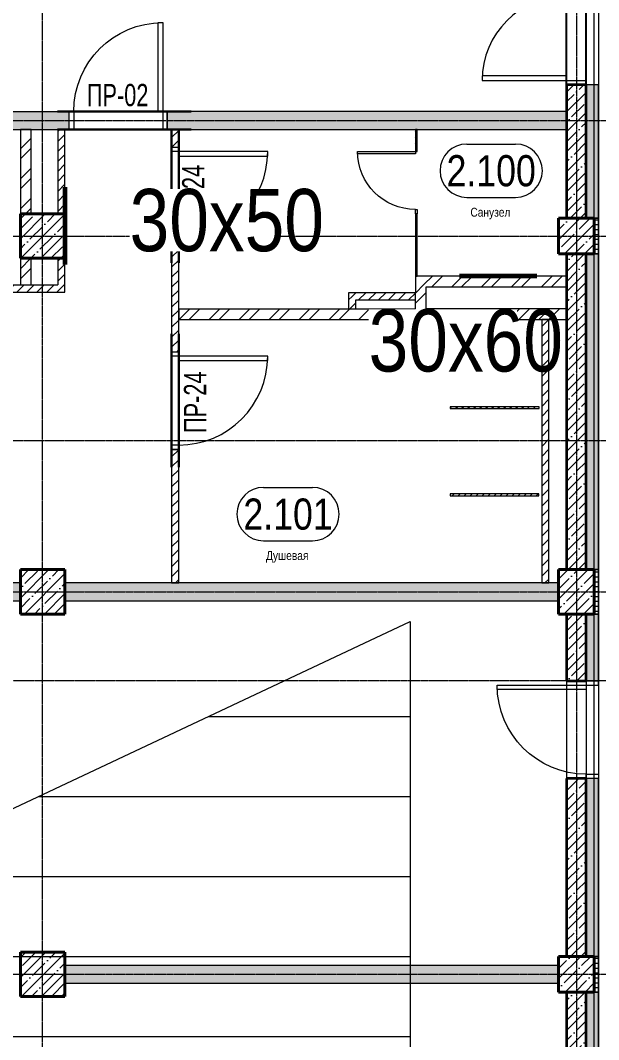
# Model space of a CAD drawing. Header units: millimetres. Extents: x -231292 to 573618, y -153144 to 564035.
# Drawn here: x 48233 to 54733, y 91395 to 102855 of the extents above; entities that cross this region are included whole.
import ezdxf
from ezdxf.enums import TextEntityAlignment as Align

# ---------------------------------------------------------------- set-up
doc = ezdxf.new("R2010")
doc.units = ezdxf.units.MM
doc.linetypes.add('CENTER2', pattern=[28.575, 19.05, -3.175, 3.175, -3.175])
doc.linetypes.add('HIDDEN2', pattern=[4.7625, 3.175, -1.5875])
doc.layers.get('0').update_dxf_attribs({"color": 250})
doc.layers.get('Defpoints').update_dxf_attribs({"color": 250})
for name, color, linetype, lineweight in [('11.10.2) люки', 30, 'Continuous', 60), ('A-Wall-Open', 250, 'Continuous', 5), ('АР_Area', 250, 'Continuous', 5), ('АР_Двери', 250, 'Continuous', 9), ('АР_Двери_витраж', 250, 'Continuous', 9), ('АР_Колонны', 250, 'Continuous', 35), ('АР_Стены ГКЛ', 250, 'Continuous', 15), ('АР_Стены ЖБ', 250, 'Continuous', 35), ('АР_Стены кирпич', 250, 'Continuous', 20), ('АР_Стены ПЕНОблок', 250, 'Continuous', 20), ('АР_Стены_дефшов', 250, 'Continuous', 0), ('АР_Штриховка', 250, 'Continuous', 0), ('Двери кабины', 250, 'Continuous', 0), ('ЛК_Открытая', 250, 'Continuous', 5), ('РД_Оси_100', 250, 'Continuous', 0)]:
    doc.layers.add(name, color=color, linetype=linetype, lineweight=lineweight)
for name, color, linetype, lineweight, plot in [('АР_Делит', 250, 'Continuous', 0, False), ('РД_Проем', 250, 'Continuous', 0, False), ('РД_проем_инж перемыч_подсчет', 250, 'Continuous', 30, False)]:
    doc.layers.add(name, color=color, linetype=linetype, lineweight=lineweight, plot=plot)
doc.layers.add('РД_Витраж_вн', color=250, linetype='Continuous')
doc.layers.add('РД_Перемычка инж проемов', color=250, linetype='Continuous')
doc.styles.add('Arial0', font='arial.ttf')
doc.styles.add('style1', font='ARIALN.TTF')
doc.styles.add('ккк', font='isocpeur.ttf', dxfattribs={"width": 0.85, "oblique": 15})
pattern_1 = [(45, (8883.4, 13229.69), (-112.2532, 112.2532), []), (45, (8995.66, 13229.69), (-112.2532, 112.2532), [198.4375, -39.6875, 0, -39.6875])]
pattern_2 = [(45, (8883.4, 13229.69), (-112.2532, 112.2532), []), (45, (8995.66, 13229.69), (-112.2532, 112.2532), [198.4375, -39.6875, 0, -39.6875])]
pattern_3 = [(45, (8883.4, 13229.69), (-168.3798, 168.3798), []), (45, (8995.66, 13229.69), (-168.3798, 168.3798), [])]
pattern_4 = [(360, (8883.403, 13229.686), (47.625, 27.4963065), [31.75, -63.5]), (120, (8883.403, 13229.686), (-47.625, 27.496307), [31.75, -63.5]), (60, (8883.403, 13229.686), (1e-07, 54.992613), [-63.5, 31.75])]

# ---------------------------------------------------------------- blocks, each defined once
blk = doc.blocks.new('СОШ_2200_АР_ОСИ_М100_28.05.24')
at = {"layer": 'АР_Делит', "linetype": 'CENTER2'}
for p, q in [((-5954.958, 87200), (47367.08, 87200)), ((-5954.958, 83200), (47367.08, 83200))]:
    blk.add_line(p, q, dxfattribs=at)
at = {"layer": 'РД_Оси_100', "linetype": 'CENTER2'}
for p, q in [((39600, -6155), (39600, 139938.679)), ((-5954.958, 88500), (119910, 88500)), ((-5954.958, 84900), (119910, 84900)), ((119910, 82200), (-5954.958, 82200)), ((-5954.958, 78900), (119910, 78900))]:
    blk.add_line(p, q, dxfattribs=at)
blk.add_lwpolyline([(45530, 139938.679), (45600, 139538.679), (45600, -6163.457)], dxfattribs=at)
blk = doc.blocks.new('MOK-МаркаПом_овал_ареал')
for p, q in [((-2.75, 3), (2.75, 3)), ((-2.75, -3), (2.75, -3))]:
    blk.add_line(p, q)
for centre, radius, start, end in [((-2.75, 0), 3, 90, 270), ((2.75, 0), 3, 270, 90), ((-3.75, 0), 3.5, 0, 0.001)]:
    blk.add_arc(centre, radius, start, end)
at = {"color": 0, "style": 'style1'}
blk.add_attdef('АР-ПОМЕЩЕНИЕ:НОМЕР', text='', height=3.5, dxfattribs=at).set_placement((0, 0), align=Align.MIDDLE)
at = {"layer": 'Defpoints', "color": 2, "style": 'style1'}
blk.add_attdef('АР-ПОМЕЩЕНИЕ:НАИМЕНОВАНИЕ', text='', height=1, dxfattribs=at).set_placement((-0.09, -4.81), align=Align.MIDDLE)
blk = doc.blocks.new('MOK-МаркаПеремычки')
at = {"color": 0, "style": 'ккк', "oblique": 15, "width": 0.85}
blk.add_attdef('АР-ПРОЕМ:ПЕРЕМЫЧКА', text='', height=2.5, dxfattribs=at).set_placement((0, 0), align=Align.MIDDLE)

msp = doc.modelspace()

# ---------------------------------------------------------------- hatches: boundary and pattern name
at = {"layer": 'АР_Штриховка', "linetype": 'Continuous', "lineweight": 5}
h = msp.add_hatch(dxfattribs=at)
h.set_pattern_fill('ANSI35', color=256, scale=25, angle=-360, style=0)
h.set_pattern_definition(pattern_1)
h.paths.add_polyline_path([(54593.403, 103829.686), (54373.403, 103829.686), (54373.403, 103529.686), (54593.403, 103529.686)], flags=0)
h.paths.add_polyline_path([(54593.403, 102129.686), (54373.403, 102129.686), (54373.403, 100629.686), (54593.403, 100629.686)], flags=0)
at = {"layer": 'АР_Штриховка', "linetype": 'Continuous', "lineweight": 0}
h = msp.add_hatch(dxfattribs=at)
h.set_pattern_fill('HONEY', color=256, scale=10, angle=-360, style=0)
h.set_pattern_definition(pattern_4)
h.paths.add_polyline_path([(54733.403, 103829.686), (54593.403, 103829.686), (54593.403, 103529.682), (54733.403, 103529.682)], flags=0)
h.paths.add_polyline_path([(54733.403, 102129.682), (54593.403, 102129.682), (54593.403, 100629.686), (54733.403, 100629.686)], flags=0)
h = msp.add_hatch(dxfattribs=at)
h.set_pattern_fill('AR-CONC', color=256, angle=45, style=0)
h.set_pattern_definition([(95, (8883.4, 13229.69), (140.09465, 117.55338), [19.05, -209.55]), (40, (8883.4, 13229.69), (-160.01845, 110.17673), [15.24, -167.6406]), (145.45144, (8895.08, 13239.48), (-19.9238, 227.7301), [16.19, -178.09024]), (91.1842, (8847.48, 13265.6), (221.41024, 161.9534), [28.575, -314.325]), (141.63556, (8865.93, 13279.1), (-7.0866, 342.82676), [24.285, -267.1356]), (36.18415, (8847.48, 13265.6), (-7.0866, 342.8268), [22.86, -251.4597]), (66, (8874.42, 13274.59), (179.51998, 34.89515), [19.05, -209.55]), (11, (8874.42, 13274.59), (-86.53993, 173.9412), [15.24, -167.64]), (116.45144, (8889.38, 13277.5), (92.98005, 208.83634), [16.19, -178.08994]), (82.5, (8883.4, 13229.686), (-57.60547, 61.973414), [0, -165.608, 0, -170.18, 0, -168.275]), (52.5, (8883.4, 13229.69), (-23.58973, 118.087), [0, -97.028, 0, -161.798, 0, -64.135]), (12.5, (8843.35, 13189.634), (99.927863, 91.826196), [0, -63.5, 0, -198.12, 0, -262.89]), (2.5, (8825.39, 13171.67), (86.7639, 122.72239), [0, -82.55, 0, -131.572, 0, -186.69])])
h.paths.add_polyline_path([(33083.403, 101829.686), (33283.403, 101629.686), (36683.403, 101629.686), (36683.403, 101829.686)], flags=0)
h.paths.add_polyline_path([(36683.403, 101829.686), (36683.403, 101629.686), (38723.403, 101629.686), (38723.403, 101829.686)], flags=0)
h.paths.add_polyline_path([(39823.403, 101829.686), (39823.403, 101629.686), (42233.403, 101629.686), (42233.403, 101829.686)], flags=0)
h.paths.add_polyline_path([(49933.403, 101829.686), (49933.403, 101629.686), (54383.403, 101629.686), (54383.403, 101829.686)], flags=0)
h.paths.add_polyline_path([(45433.403, 101829.686), (45433.403, 101629.686), (45693.403, 101629.686), (45693.403, 101829.686)], flags=0)
h.paths.add_polyline_path([(46793.403, 101829.686), (46793.403, 101629.686), (48233.403, 101629.686), (48233.403, 101829.686)], flags=0)
h.paths.add_polyline_path([(48233.403, 101829.686), (48233.403, 101629.686), (48783.403, 101629.686), (48783.403, 101829.686)], flags=0)
h.paths.add_polyline_path([(49883.403, 101829.686), (49883.403, 101629.686), (49933.403, 101629.686), (49933.403, 101829.686)], flags=0)
h.paths.add_polyline_path([(42233.403, 101829.686), (42233.403, 101629.686), (42733.406, 101629.686), (42733.406, 101829.686)], flags=0)
h.paths.add_polyline_path([(42733.406, 101829.686), (42733.406, 101629.686), (44133.403, 101629.686), (44133.403, 101829.686)], flags=0)
h.paths.add_polyline_path([(45233.403, 101829.686), (45233.403, 101629.686), (45433.403, 101629.686), (45433.403, 101829.686)], flags=0)
h = msp.add_hatch(dxfattribs=at)
h.set_pattern_fill('ANSI32', color=256, scale=25, angle=-360, style=0)
h.set_pattern_definition(pattern_3)
h.paths.add_polyline_path([(48233.403, 100679.686), (48353.403, 100679.686), (48353.403, 101629.686), (48233.403, 101629.686)], flags=0)
at = {"layer": 'АР_Штриховка', "linetype": 'Continuous', "lineweight": 0, "ltscale": 0.5}
h = msp.add_hatch(dxfattribs=at)
h.set_pattern_fill('ANSI31', color=256, scale=25, angle=-360, style=0)
h.set_pattern_definition([(45, (8883.4, 13229.69), (-56.1266, 56.1266), [])])
h.paths.add_polyline_path([(48733.403, 101629.686), (48653.403, 101629.686), (48653.403, 100679.686), (48733.403, 100679.686)], flags=0)
h = msp.add_hatch(dxfattribs=at)
h.set_pattern_fill('ANSI31', color=256, scale=25, angle=-360, style=0)
h.set_pattern_definition([(45, (8883.4, 13229.69), (-56.1266, 56.1266), [])])
h.paths.add_polyline_path([(49933.403, 101429.686), (50013.403, 101429.686), (50013.403, 101629.686), (49933.403, 101629.686)], flags=0)
h.paths.add_polyline_path([(50013.403, 100329.686), (49933.403, 100329.686), (49933.403, 99129.683), (50013.403, 99129.683)], flags=0)
h.paths.add_polyline_path([(50013.403, 98029.683), (49933.403, 98029.683), (49933.403, 96529.688), (50013.403, 96529.688)], flags=0)
at = {"layer": 'АР_Штриховка', "linetype": 'Continuous', "lineweight": 0}
h = msp.add_hatch(dxfattribs=at)
h.set_pattern_fill('ANSI31', color=256, scale=15, style=0)
h.set_pattern_definition([(45, (8883.403, 13229.686), (-33.67596, 33.67596), [])])
h.paths.add_polyline_path([(52673.403, 99979.686), (52693.403, 99979.686), (52693.403, 100679.686), (52673.403, 100679.686)], flags=0)
h.paths.add_polyline_path([(52673.403, 101429.686), (52693.403, 101429.686), (52693.403, 101629.686), (52673.403, 101629.686)], flags=0)
at = {"layer": 'АР_Штриховка', "linetype": 'Continuous', "lineweight": 5}
h = msp.add_hatch(dxfattribs=at)
h.set_pattern_fill('ANSI35', color=256, scale=25, style=0)
h.set_pattern_definition(pattern_2)
h.paths.add_polyline_path([(48233.403, 100179.686), (48733.403, 100179.686), (48733.403, 100679.686), (48233.403, 100679.686)], flags=0)
h = msp.add_hatch(dxfattribs=at)
h.set_pattern_fill('ANSI35', color=256, scale=25, style=0)
h.set_pattern_definition(pattern_2)
h.paths.add_polyline_path([(54283.403, 100229.686), (54683.403, 100229.686), (54683.403, 100629.686), (54283.403, 100629.686)], flags=0)
at = {"layer": 'АР_Штриховка', "linetype": 'Continuous', "lineweight": 0}
h = msp.add_hatch(dxfattribs=at)
h.set_pattern_fill('HONEY', color=256, scale=10, angle=-360, style=0)
h.set_pattern_definition(pattern_4)
h.paths.add_polyline_path([(54733.403, 100629.686), (54683.403, 100629.686), (54683.403, 100229.686), (54733.403, 100229.686)], flags=0)
h = msp.add_hatch(dxfattribs=at)
h.set_pattern_fill('ANSI32', color=256, scale=25, angle=-360, style=0)
h.set_pattern_definition([(45, (8883.4, 13229.69), (-168.3798, 168.3798), []), (45, (8995.66, 13229.69), (-168.3798, 168.3798), [])])
h.paths.add_polyline_path([(48353.403, 100179.686), (48233.403, 100179.686), (48233.403, 99879.686), (48353.403, 99879.686)], flags=0)
at = {"layer": 'АР_Штриховка', "linetype": 'Continuous', "lineweight": 0, "ltscale": 0.5}
h = msp.add_hatch(dxfattribs=at)
h.set_pattern_fill('ANSI31', color=256, scale=25, angle=-360, style=0)
h.set_pattern_definition([(45, (8883.4, 13229.69), (-56.1266, 56.1266), [])])
h.paths.add_polyline_path([(48733.403, 100179.686), (48653.403, 100179.686), (48653.403, 99879.686), (48733.403, 99799.686)], flags=0)
at = {"layer": 'АР_Штриховка', "linetype": 'Continuous', "lineweight": 5}
h = msp.add_hatch(dxfattribs=at)
h.set_pattern_fill('ANSI35', color=256, scale=25, angle=-360, style=0)
h.set_pattern_definition(pattern_1)
h.paths.add_polyline_path([(54593.403, 100229.686), (54373.403, 100229.686), (54373.403, 96679.686), (54593.403, 96679.686)], flags=0)
at = {"layer": 'АР_Штриховка', "linetype": 'Continuous', "lineweight": 0}
h = msp.add_hatch(dxfattribs=at)
h.set_pattern_fill('HONEY', color=256, scale=10, angle=-360, style=0)
h.set_pattern_definition(pattern_4)
h.paths.add_polyline_path([(54733.403, 100229.686), (54593.403, 100229.686), (54593.403, 96679.686), (54733.403, 96679.686)], flags=0)
h = msp.add_hatch(dxfattribs=at)
h.set_pattern_fill('ANSI32', color=256, scale=25, angle=-360, style=0)
h.set_pattern_definition([(45, (8883.4, 13229.69), (-168.3798, 168.3798), []), (45, (8995.66, 13229.69), (-168.3798, 168.3798), [])])
h.paths.add_polyline_path([(52673.403, 99979.686), (52793.403, 99859.686), (54373.403, 99859.686), (54373.403, 99979.686)], flags=0)
h = msp.add_hatch(dxfattribs=at)
h.set_pattern_fill('ANSI32', color=256, scale=25, angle=-360, style=0)
h.set_pattern_definition([(45, (8883.4, 13229.69), (-168.3798, 168.3798), []), (45, (8995.66, 13229.69), (-168.3798, 168.3798), [])])
h.paths.add_polyline_path([(52793.403, 99859.686), (52673.403, 99979.686), (52673.403, 99791.219), (52793.403, 99791.219)], flags=0)
h.paths.add_polyline_path([(52793.403, 99791.219), (52673.403, 99791.219), (52673.403, 99711.219), (52673.403, 99611.219), (52713.403, 99581.219), (52793.403, 99611.219)], flags=0)
at = {"layer": 'АР_Штриховка', "linetype": 'Continuous', "lineweight": 0, "ltscale": 0.5}
h = msp.add_hatch(dxfattribs=at)
h.set_pattern_fill('ANSI31', color=256, scale=25, style=0)
h.set_pattern_definition([(45, (8883.4, 13229.69), (-56.1266, 56.1266), [])])
h.paths.add_polyline_path([(45433.403, 99799.686), (45460.069, 99859.686), (45433.403, 99879.686), (44053.403, 99879.686), (44080.069, 99819.686), (44133.403, 99799.686)], flags=0)
h.paths.add_polyline_path([(44053.403, 99799.686), (44080.069, 99819.686), (44053.403, 99879.686), (42313.403, 99879.686), (42233.403, 99799.686)], flags=0)
h.paths.add_polyline_path([(48733.403, 99799.686), (48653.403, 99879.686), (48233.403, 99879.686), (48233.403, 99799.686)], flags=0)
h.paths.add_polyline_path([(48233.403, 99799.686), (48233.403, 99879.686), (45513.403, 99879.686), (45460.069, 99859.686), (45433.403, 99799.686)], flags=0)
h = msp.add_hatch(dxfattribs=at)
h.set_pattern_fill('ANSI31', color=256, scale=25, angle=-360, style=0)
h.set_pattern_definition([(45, (8883.4, 13229.69), (-56.1266, 56.1266), [])])
h.paths.add_polyline_path([(52673.403, 99711.219), (52673.403, 99791.219), (51923.403, 99791.219), (52003.403, 99711.219)], flags=0)
h = msp.add_hatch(dxfattribs=at)
h.set_pattern_fill('ANSI31', color=256, scale=25, style=0)
h.set_pattern_definition([(45, (8883.4, 13229.69), (-56.1266, 56.1266), [])])
h.paths.add_polyline_path([(51923.403, 99611.219), (52003.403, 99611.219), (52003.403, 99711.219), (51923.403, 99791.219)], flags=0)
at = {"layer": 'АР_Штриховка', "linetype": 'Continuous', "lineweight": 0}
h = msp.add_hatch(dxfattribs=at)
h.set_pattern_fill('ANSI32', color=256, scale=25, angle=-360, style=0)
h.set_pattern_definition(pattern_3)
h.paths.add_polyline_path([(54373.403, 99491.219), (54373.403, 99611.219), (52793.403, 99611.219), (52713.403, 99581.219), (52673.403, 99491.219)], flags=0)
h.paths.add_polyline_path([(52673.403, 99491.219), (52713.403, 99581.219), (52673.403, 99611.219), (52003.403, 99611.219), (52003.403, 99491.219)], flags=0)
h.paths.add_polyline_path([(52003.403, 99491.219), (52003.403, 99611.219), (51923.403, 99611.219), (50013.447, 99611.219), (50013.447, 99491.219)], flags=0)
at = {"layer": 'АР_Штриховка', "linetype": 'Continuous', "lineweight": 0, "ltscale": 0.5}
h = msp.add_hatch(dxfattribs=at)
h.set_pattern_fill('ANSI31', color=256, scale=25, style=0)
h.set_pattern_definition([(45, (8883.4, 13229.69), (-56.1266, 56.1266), [])])
h.paths.add_polyline_path([(54093.403, 96530.034), (54173.403, 96530.034), (54173.403, 99491.146), (54093.403, 99491.146)], flags=0)
at = {"layer": 'АР_Штриховка', "linetype": 'Continuous', "lineweight": 0}
h = msp.add_hatch(dxfattribs=at)
h.set_pattern_fill('ANSI31', color=256, scale=15, style=0)
h.set_pattern_definition([(45, (8883.403, 13229.686), (-33.67596, 33.67596), [])])
h.paths.add_polyline_path([(53063.403, 98510.03), (53063.403, 98490.03), (54063.403, 98490.03), (54063.403, 98510.03)], flags=0)
h = msp.add_hatch(dxfattribs=at)
h.set_pattern_fill('ANSI31', color=256, scale=15, angle=-360, style=0)
h.set_pattern_definition([(45, (8883.403, 13229.686), (-33.67596, 33.67596), [])])
h.paths.add_polyline_path([(53063.403, 97530.034), (53063.403, 97510.034), (54061.359, 97510.034), (54061.359, 97530.034)], flags=0)
at = {"layer": 'АР_Штриховка', "linetype": 'Continuous', "lineweight": 5}
h = msp.add_hatch(dxfattribs=at)
h.set_pattern_fill('ANSI35', color=256, scale=25, style=0)
h.set_pattern_definition(pattern_2)
h.paths.add_polyline_path([(48233.403, 96179.686), (48733.403, 96179.686), (48733.403, 96679.686), (48233.403, 96679.686)], flags=0)
h = msp.add_hatch(dxfattribs=at)
h.set_pattern_fill('ANSI35', color=256, scale=25, style=0)
h.set_pattern_definition(pattern_2)
h.paths.add_polyline_path([(54283.403, 96179.686), (54683.403, 96179.686), (54683.403, 96679.686), (54283.403, 96679.686)], flags=0)
at = {"layer": 'АР_Штриховка', "linetype": 'Continuous', "lineweight": 0}
h = msp.add_hatch(dxfattribs=at)
h.set_pattern_fill('HONEY', color=256, scale=10, angle=-360, style=0)
h.set_pattern_definition(pattern_4)
h.paths.add_polyline_path([(54733.403, 96679.686), (54683.403, 96679.686), (54683.403, 96179.686), (54733.403, 96179.686)], flags=0)
h = msp.add_hatch(dxfattribs=at)
h.set_pattern_fill('AR-CONC', color=256, angle=45, style=0)
h.set_pattern_definition([(95, (8883.4, 13229.69), (140.09465, 117.55338), [19.05, -209.55]), (40, (8883.4, 13229.69), (-160.01845, 110.17673), [15.24, -167.6406]), (145.45144, (8895.08, 13239.48), (-19.9238, 227.7301), [16.19, -178.09024]), (91.1842, (8847.48, 13265.6), (221.41024, 161.9534), [28.575, -314.325]), (141.63556, (8865.93, 13279.1), (-7.0866, 342.8268), [24.285, -267.1356]), (36.18415, (8847.48, 13265.6), (-7.0866, 342.8268), [22.86, -251.4597]), (66, (8874.42, 13274.59), (179.51998, 34.89515), [19.05, -209.55]), (11, (8874.42, 13274.59), (-86.53993, 173.9412), [15.24, -167.64]), (116.45145, (8889.38, 13277.5), (92.98005, 208.83634), [16.19, -178.08994]), (82.5, (8883.4, 13229.686), (-57.60547, 61.973414), [0, -165.608, 0, -170.18, 0, -168.275]), (52.5, (8883.4, 13229.69), (-23.58973, 118.087), [0, -97.028, 0, -161.798, 0, -64.135]), (12.5, (8843.35, 13189.634), (99.927863, 91.826196), [0, -63.5, 0, -198.12, 0, -262.89]), (2.5, (8825.39, 13171.67), (86.7639, 122.7224), [0, -82.55, 0, -131.572, 0, -186.69])])
h.paths.add_polyline_path([(42733.403, 96529.687), (42733.403, 96329.687), (48233.403, 96329.688), (48233.403, 96529.688)], flags=0)
h = msp.add_hatch(dxfattribs=at)
h.set_pattern_fill('AR-CONC', color=256, angle=45, style=0)
h.set_pattern_definition([(95, (8883.4, 13229.69), (140.09465, 117.55338), [19.05, -209.55]), (40, (8883.4, 13229.69), (-160.01845, 110.17673), [15.24, -167.6406]), (145.45144, (8895.08, 13239.48), (-19.9238, 227.7301), [16.19, -178.09024]), (91.1842, (8847.48, 13265.6), (221.41024, 161.9534), [28.575, -314.325]), (141.63556, (8865.93, 13279.1), (-7.0866, 342.8268), [24.285, -267.1356]), (36.18415, (8847.48, 13265.6), (-7.0866, 342.8268), [22.86, -251.4597]), (66, (8874.42, 13274.59), (179.51998, 34.89515), [19.05, -209.55]), (11, (8874.42, 13274.59), (-86.53993, 173.9412), [15.24, -167.64]), (116.45145, (8889.38, 13277.5), (92.98005, 208.83634), [16.19, -178.08994]), (82.5, (8883.4, 13229.686), (-57.60547, 61.973414), [0, -165.608, 0, -170.18, 0, -168.275]), (52.5, (8883.4, 13229.69), (-23.58973, 118.087), [0, -97.028, 0, -161.798, 0, -64.135]), (12.5, (8843.35, 13189.634), (99.927863, 91.826196), [0, -63.5, 0, -198.12, 0, -262.89]), (2.5, (8825.39, 13171.67), (86.7639, 122.7224), [0, -82.55, 0, -131.572, 0, -186.69])])
h.paths.add_polyline_path([(48733.403, 96529.688), (48733.403, 96329.688), (54283.403, 96329.689), (54283.403, 96529.689)], flags=0)
at = {"layer": 'АР_Штриховка', "linetype": 'Continuous', "lineweight": 5}
h = msp.add_hatch(dxfattribs=at)
h.set_pattern_fill('ANSI35', color=256, scale=25, angle=-360, style=0)
h.set_pattern_definition(pattern_1)
h.paths.add_polyline_path([(54593.403, 96179.686), (54373.403, 96179.686), (54373.403, 95429.686), (54593.403, 95429.686)], flags=0)
h.paths.add_polyline_path([(54593.403, 94329.686), (54373.403, 94329.686), (54373.403, 92329.686), (54593.403, 92329.686)], flags=0)
at = {"layer": 'АР_Штриховка', "linetype": 'Continuous', "lineweight": 0}
h = msp.add_hatch(dxfattribs=at)
h.set_pattern_fill('HONEY', color=256, scale=10, angle=-360, style=0)
h.set_pattern_definition(pattern_4)
h.paths.add_polyline_path([(54733.403, 96179.686), (54593.403, 96179.686), (54593.403, 95429.686), (54733.403, 95429.686)], flags=0)
h.paths.add_polyline_path([(54733.403, 94329.686), (54593.403, 94329.686), (54593.403, 92329.686), (54733.403, 92329.686)], flags=0)
at = {"layer": 'АР_Штриховка', "linetype": 'Continuous', "lineweight": 5}
h = msp.add_hatch(dxfattribs=at)
h.set_pattern_fill('ANSI35', color=256, scale=25, style=0)
h.set_pattern_definition(pattern_2)
h.paths.add_polyline_path([(48233.403, 91879.686), (48733.403, 91879.686), (48733.403, 92379.686), (48233.403, 92379.686)], flags=0)
h = msp.add_hatch(dxfattribs=at)
h.set_pattern_fill('ANSI35', color=256, scale=25, style=0)
h.set_pattern_definition(pattern_2)
h.paths.add_polyline_path([(54283.403, 91929.686), (54683.403, 91929.686), (54683.403, 92329.686), (54283.403, 92329.686)], flags=0)
at = {"layer": 'АР_Штриховка', "linetype": 'Continuous', "lineweight": 0}
h = msp.add_hatch(dxfattribs=at)
h.set_pattern_fill('HONEY', color=256, scale=10, angle=-360, style=0)
h.set_pattern_definition(pattern_4)
h.paths.add_polyline_path([(54733.403, 92329.686), (54683.403, 92329.686), (54683.403, 91929.686), (54733.403, 91929.686)], flags=0)
h = msp.add_hatch(dxfattribs=at)
h.set_pattern_fill('AR-CONC', color=256, angle=-315, style=0)
h.set_pattern_definition([(95, (8883.4, 13229.69), (140.09465, 117.55338), [19.05, -209.55]), (40, (8883.4, 13229.69), (-160.01845, 110.17673), [15.24, -167.6406]), (145.45144, (8895.08, 13239.48), (-19.9238, 227.7301), [16.19, -178.09024]), (91.1842, (8847.48, 13265.6), (221.41024, 161.9534), [28.575, -314.325]), (141.63556, (8865.93, 13279.1), (-7.0866, 342.8268), [24.285, -267.1356]), (36.18415, (8847.48, 13265.6), (-7.0866, 342.8268), [22.86, -251.4597]), (66, (8874.42, 13274.59), (179.51998, 34.89515), [19.05, -209.55]), (11, (8874.42, 13274.59), (-86.53993, 173.9412), [15.24, -167.64]), (116.45145, (8889.38, 13277.5), (92.98005, 208.83634), [16.19, -178.08994]), (82.5, (8883.4, 13229.686), (-57.60547, 61.973414), [0, -165.608, 0, -170.18, 0, -168.275]), (52.5, (8883.4, 13229.69), (-23.58973, 118.087), [0, -97.028, 0, -161.798, 0, -64.135]), (12.5, (8843.35, 13189.634), (99.927863, 91.826196), [0, -63.5, 0, -198.12, 0, -262.89]), (2.5, (8825.39, 13171.67), (86.7639, 122.7224), [0, -82.55, 0, -131.572, 0, -186.69])])
h.paths.add_polyline_path([(48733.403, 92229.686), (48733.403, 92029.686), (54283.403, 92029.686), (54283.403, 92229.686)], flags=0)
at = {"layer": 'АР_Штриховка', "linetype": 'Continuous', "lineweight": 5}
h = msp.add_hatch(dxfattribs=at)
h.set_pattern_fill('ANSI35', color=256, scale=25, angle=-360, style=0)
h.set_pattern_definition([(45, (8883.4, 13229.69), (-112.2532, 112.2532), []), (45, (8995.66, 13229.69), (-112.2532, 112.2532), [198.4375, -39.6875, 0, -39.6875])])
h.paths.add_polyline_path([(54593.403, 91929.686), (54373.403, 91929.686), (54373.403, 86329.686), (54593.403, 86329.686)], flags=0)
at = {"layer": 'АР_Штриховка', "linetype": 'Continuous', "lineweight": 0}
h = msp.add_hatch(dxfattribs=at)
h.set_pattern_fill('HONEY', color=256, scale=10, angle=-360, style=0)
h.set_pattern_definition(pattern_4)
h.paths.add_polyline_path([(54733.403, 91929.686), (54593.403, 91929.686), (54593.403, 86329.686), (54733.403, 86329.686)], flags=0)

# ---------------------------------------------------------------- linework, layer by layer
at = {"layer": '11.10.2) люки'}
for points in [[(48733.403, 100977.721), (48733.403, 100108.688)], [(54038.835, 99979.686), (53169.802, 99979.686)]]:
    msp.add_lwpolyline(points, dxfattribs=at)
at = {"layer": 'A-Wall-Open', "linetype": 'Continuous', "lineweight": 5}
for p, q in [((54373.403, 95429.686), (54373.403, 94329.686)), ((54593.403, 95429.686), (54593.403, 94329.686))]:
    msp.add_line(p, q, dxfattribs=at)
at = {"layer": 'АР_Двери', "linetype": 'Continuous', "lineweight": 9}
for points in [[(49833.403, 101829.686), (49783.403, 101829.686), (49783.403, 102829.686), (49833.403, 102829.686)], [(48833.403, 101629.686), (48783.403, 101629.686), (48783.403, 101829.686), (48833.403, 101829.686)], [(49833.403, 101629.686), (49883.403, 101629.686), (49883.403, 101829.686), (49833.403, 101829.686)], [(49933.403, 101379.686), (49933.403, 101429.686), (50013.403, 101429.686), (50013.403, 101379.686)], [(50013.403, 101379.686), (50013.403, 101329.686), (51013.403, 101329.686), (51013.403, 101379.686)], [(49933.403, 100379.686), (49933.403, 100329.686), (50013.403, 100329.686), (50013.403, 100379.686)], [(49933.403, 99079.683), (49933.403, 99129.683), (50013.403, 99129.683), (50013.403, 99079.683)], [(50013.403, 99079.683), (50013.403, 99029.683), (51013.403, 99029.683), (51013.403, 99079.683)], [(49933.403, 98079.683), (49933.403, 98029.683), (50013.403, 98029.683), (50013.403, 98079.683)], [(54593.403, 95379.686), (54593.403, 95329.686), (53593.403, 95329.686), (53593.403, 95379.686)], [(54733.403, 95379.686), (54733.403, 95429.686), (54593.403, 95429.686), (54593.403, 95379.686)], [(54733.403, 94379.686), (54733.403, 94329.686), (54593.403, 94329.686), (54593.403, 94379.686)]]:
    msp.add_lwpolyline(points, close=True, dxfattribs=at)
at = {"layer": 'АР_Двери', "linetype": 'Continuous', "lineweight": 9, "extrusion": (0, 0, -1)}
for centre, start, end in [((-49833.403, 101829.686), 0, 90), ((-54593.403, 95379.686), 270, 0)]:
    msp.add_arc(centre, 1000, start, end, dxfattribs=at)
at = {"layer": 'АР_Двери', "linetype": 'Continuous', "lineweight": 9}
for centre in [(50013.403, 101379.686), (50013.403, 99079.683)]:
    msp.add_arc(centre, 1000, 270, 0, dxfattribs=at)
at = {"layer": 'АР_Двери_витраж', "linetype": 'Continuous', "lineweight": 9}
for points in [[(54373.403, 102179.686), (54373.403, 102229.686), (53423.403, 102229.686), (53423.403, 102179.686)], [(54593.403, 102179.686), (54593.403, 102129.686), (54373.403, 102129.686), (54373.403, 102179.686)]]:
    msp.add_lwpolyline(points, close=True, dxfattribs=at)
msp.add_arc((54373.403, 102179.686), 950, 89.9999999, 179.9999999, dxfattribs=at)
at = {"layer": 'АР_Колонны', "linetype": 'HIDDEN2', "lineweight": 25}
for p, q in [((48233.403, 100679.686), (48733.403, 100679.686)), ((48233.403, 100179.686), (48233.403, 100679.686)), ((48733.403, 100679.686), (48733.403, 100179.686)), ((54283.403, 100629.686), (54683.403, 100629.686)), ((54283.403, 100229.686), (54283.403, 100629.686)), ((54683.403, 100629.686), (54683.403, 100229.686)), ((48733.403, 100179.686), (48233.403, 100179.686)), ((54683.403, 100229.686), (54283.403, 100229.686)), ((48233.403, 96679.686), (48733.403, 96679.686)), ((48233.403, 96179.686), (48233.403, 96679.686)), ((48733.403, 96679.686), (48733.403, 96179.686)), ((54283.403, 96679.686), (54683.403, 96679.686)), ((54283.403, 96179.686), (54283.403, 96679.686)), ((54683.403, 96679.686), (54683.403, 96179.686)), ((48733.403, 96179.686), (48233.403, 96179.686)), ((54683.403, 96179.686), (54283.403, 96179.686)), ((48233.403, 92379.686), (48733.403, 92379.686)), ((48233.403, 91879.686), (48233.403, 92379.686)), ((48733.403, 92379.686), (48733.403, 91879.686)), ((54283.403, 92329.686), (54683.403, 92329.686)), ((54283.403, 91929.686), (54283.403, 92329.686)), ((54683.403, 92329.686), (54683.403, 91929.686)), ((54683.403, 91929.686), (54283.403, 91929.686)), ((48733.403, 91879.686), (48233.403, 91879.686))]:
    msp.add_line(p, q, dxfattribs=at)
at = {"layer": 'АР_Колонны', "linetype": 'Continuous', "lineweight": 35}
for p, q in [((48233.403, 100679.686), (48733.403, 100679.686)), ((48233.403, 100179.686), (48233.403, 100679.686)), ((48733.403, 100179.686), (48733.403, 100679.686)), ((54283.403, 100629.686), (54683.403, 100629.686)), ((54283.403, 100229.686), (54283.403, 100629.686)), ((54683.403, 100229.686), (54683.403, 100629.686)), ((48233.403, 100179.686), (48733.403, 100179.686)), ((54283.403, 100229.686), (54683.403, 100229.686)), ((48233.403, 96679.686), (48733.403, 96679.686)), ((48233.403, 96179.686), (48233.403, 96679.686)), ((48733.403, 96179.686), (48733.403, 96679.686)), ((54283.403, 96679.686), (54683.403, 96679.686)), ((54283.403, 96179.686), (54283.403, 96679.686)), ((54683.403, 96179.686), (54683.403, 96679.686)), ((48233.403, 96179.686), (48733.403, 96179.686)), ((54283.403, 96179.686), (54683.403, 96179.686)), ((48233.403, 92379.686), (48733.403, 92379.686)), ((48233.403, 91879.686), (48233.403, 92379.686)), ((48733.403, 91879.686), (48733.403, 92379.686)), ((54283.403, 92329.686), (54683.403, 92329.686)), ((54283.403, 91929.686), (54283.403, 92329.686)), ((54683.403, 91929.686), (54683.403, 92329.686)), ((54283.403, 91929.686), (54683.403, 91929.686)), ((48233.403, 91879.686), (48733.403, 91879.686))]:
    msp.add_line(p, q, dxfattribs=at)
at = {"layer": 'АР_Колонны', "lineweight": 9}
msp.add_lwpolyline([(54733.627, 113829.686), (54733.779, 81804.689), (54683.555, 81804.689), (54683.403, 113829.686)], close=True, dxfattribs=at)
at = {"layer": 'АР_Стены ГКЛ', "linetype": 'Continuous', "lineweight": 15}
for p, q in [((52693.403, 101629.686), (52673.403, 101629.686)), ((52673.403, 101629.686), (52673.403, 101429.686)), ((52693.403, 101429.686), (52693.403, 101629.686)), ((52673.403, 101429.686), (52693.403, 101429.686)), ((52693.403, 100679.686), (52673.403, 100679.686)), ((52673.403, 100679.686), (52673.403, 99979.686)), ((52693.403, 99979.686), (52693.403, 100679.686)), ((52673.403, 99979.686), (52693.403, 99979.686)), ((53063.403, 98510.03), (53063.403, 98490.03)), ((54063.403, 98510.03), (53063.403, 98510.03)), ((53063.403, 98490.03), (54063.403, 98490.03)), ((54063.403, 98490.03), (54063.403, 98510.03)), ((53063.403, 97530.034), (53063.403, 97510.034)), ((54061.359, 97530.034), (53063.403, 97530.034)), ((54061.359, 97510.034), (54061.359, 97530.034)), ((53063.403, 97510.034), (54061.359, 97510.034))]:
    msp.add_line(p, q, dxfattribs=at)
at = {"layer": 'АР_Стены ЖБ', "linetype": 'Continuous', "lineweight": 35}
for p, q in [((54593.403, 102129.686), (54373.403, 102129.686)), ((54373.403, 102129.686), (54373.403, 100629.686)), ((54593.403, 100629.686), (54593.403, 102129.686)), ((54373.403, 100629.686), (54593.403, 100629.686)), ((54593.403, 100229.686), (54373.403, 100229.686)), ((54373.403, 100229.686), (54373.403, 96679.686)), ((54593.403, 96679.686), (54593.403, 100229.686)), ((54373.403, 96679.686), (54593.403, 96679.686)), ((54593.403, 96179.686), (54373.403, 96179.686)), ((54373.403, 96179.686), (54373.403, 95429.686)), ((54593.403, 95429.686), (54593.403, 96179.686)), ((54373.403, 95429.686), (54593.403, 95429.686)), ((54593.403, 94329.686), (54373.403, 94329.686)), ((54373.403, 94329.686), (54373.403, 92329.686)), ((54593.403, 92329.686), (54593.403, 94329.686)), ((54373.403, 92329.686), (54593.403, 92329.686)), ((54593.403, 91929.686), (54373.403, 91929.686)), ((54373.403, 91929.686), (54373.403, 86329.686)), ((54593.403, 86329.686), (54593.403, 91929.686))]:
    msp.add_line(p, q, dxfattribs=at)
at = {"layer": 'АР_Стены ЖБ', "linetype": 'Continuous', "lineweight": 40}
for p, q in [((48733.403, 100679.686), (48233.403, 100679.686)), ((48233.403, 100679.686), (48233.403, 100179.686)), ((48733.403, 100179.686), (48733.403, 100679.686)), ((54683.403, 100629.686), (54283.403, 100629.686)), ((54283.403, 100629.686), (54283.403, 100229.686)), ((54683.403, 100229.686), (54683.403, 100629.686)), ((48233.403, 100179.686), (48733.403, 100179.686)), ((54283.403, 100229.686), (54683.403, 100229.686)), ((48733.403, 96679.686), (48233.403, 96679.686)), ((48233.403, 96679.686), (48233.403, 96179.686)), ((48733.403, 96179.686), (48733.403, 96679.686)), ((54683.403, 96679.686), (54283.403, 96679.686)), ((54283.403, 96679.686), (54283.403, 96179.686)), ((54683.403, 96179.686), (54683.403, 96679.686)), ((48233.403, 96179.686), (48733.403, 96179.686)), ((54283.403, 96179.686), (54683.403, 96179.686)), ((48733.403, 92379.686), (48233.403, 92379.686)), ((48233.403, 92379.686), (48233.403, 91879.686)), ((48733.403, 91879.686), (48733.403, 92379.686)), ((54683.403, 92329.686), (54283.403, 92329.686)), ((54283.403, 92329.686), (54283.403, 91929.686)), ((54683.403, 91929.686), (54683.403, 92329.686)), ((54283.403, 91929.686), (54683.403, 91929.686)), ((48233.403, 91879.686), (48733.403, 91879.686))]:
    msp.add_line(p, q, dxfattribs=at)
at = {"layer": 'АР_Стены кирпич', "linetype": 'Continuous', "lineweight": 20}
for p, q in [((48353.403, 101629.686), (48233.403, 101629.686)), ((48233.403, 101629.686), (48233.403, 100679.686)), ((48353.403, 100679.686), (48353.403, 101629.686)), ((48233.403, 100679.686), (48353.403, 100679.686)), ((48353.403, 100179.686), (48233.403, 100179.686)), ((48233.403, 100179.686), (48233.403, 99879.686)), ((48353.403, 99879.686), (48353.403, 100179.686)), ((54373.403, 99979.686), (52673.403, 99979.686)), ((52673.403, 99979.686), (52673.403, 99791.219)), ((54373.403, 99859.686), (54373.403, 99979.686)), ((48233.403, 99879.686), (48353.403, 99879.686)), ((52793.403, 99859.686), (54373.403, 99859.686)), ((52793.403, 99611.219), (52793.403, 99859.686)), ((52673.403, 99611.219), (52673.403, 99791.219)), ((50013.447, 99611.219), (52673.403, 99611.219)), ((50013.447, 99611.219), (50013.447, 99491.219)), ((54373.403, 99611.219), (52793.403, 99611.219)), ((54373.403, 99491.219), (54373.403, 99611.219)), ((50013.447, 99491.219), (54373.403, 99491.219))]:
    msp.add_line(p, q, dxfattribs=at)
at = {"layer": 'АР_Стены ПЕНОблок', "linetype": 'Continuous', "lineweight": 20}
for p, q in [((46793.403, 101829.686), (48783.403, 101829.686)), ((48783.403, 101629.686), (48783.403, 101829.686)), ((49883.403, 101829.686), (49883.403, 101629.686)), ((49933.403, 101829.686), (49883.403, 101829.686)), ((54383.403, 101829.686), (49933.403, 101829.686)), ((54383.403, 101629.686), (54383.403, 101829.686)), ((46793.403, 101629.686), (48783.403, 101629.686)), ((48733.403, 101629.686), (48653.403, 101629.686)), ((48653.403, 101629.686), (48653.403, 100679.686)), ((48733.403, 100679.686), (48733.403, 101629.686)), ((49883.403, 101629.686), (49933.403, 101629.686)), ((49933.403, 101629.686), (54383.403, 101629.686)), ((50013.403, 101629.686), (49933.403, 101629.686)), ((49933.403, 101629.686), (49933.403, 101429.686)), ((50013.403, 101429.686), (50013.403, 101629.686)), ((49933.403, 101429.686), (50013.403, 101429.686)), ((48653.403, 100679.686), (48733.403, 100679.686)), ((50013.403, 100329.686), (49933.403, 100329.686)), ((49933.403, 100329.686), (49933.403, 99129.683)), ((50013.403, 99129.683), (50013.403, 100329.686)), ((48733.403, 100179.686), (48653.403, 100179.686)), ((48653.403, 100179.686), (48653.403, 99879.686)), ((48733.403, 99799.686), (48733.403, 100179.686)), ((45513.403, 99879.686), (48653.403, 99879.686)), ((44133.403, 99799.686), (48733.403, 99799.686)), ((52673.403, 99791.219), (51923.403, 99791.219)), ((51923.403, 99791.219), (51923.403, 99611.219)), ((52003.403, 99711.219), (52673.403, 99711.219)), ((52003.403, 99611.219), (52003.403, 99711.219)), ((52673.403, 99711.219), (52673.403, 99791.219)), ((51923.403, 99611.219), (52003.403, 99611.219)), ((54173.403, 99491.146), (54093.403, 99491.146)), ((54093.403, 99491.146), (54093.403, 96530.034)), ((54173.403, 96530.034), (54173.403, 99491.146)), ((49933.403, 99129.683), (50013.403, 99129.683)), ((50013.403, 98029.683), (49933.403, 98029.683)), ((49933.403, 98029.683), (49933.403, 96529.688)), ((50013.403, 96529.688), (50013.403, 98029.683)), ((48233.403, 96529.688), (42733.403, 96529.687)), ((48233.403, 96329.688), (48233.403, 96529.688)), ((54283.403, 96529.689), (48733.403, 96529.688)), ((48733.403, 96529.688), (48733.403, 96329.688)), ((49933.403, 96529.688), (50013.403, 96529.688)), ((54093.403, 96530.034), (54173.403, 96530.034)), ((54283.403, 96329.689), (54283.403, 96529.689)), ((42733.403, 96329.687), (48233.403, 96329.688)), ((48733.403, 96329.688), (54283.403, 96329.689)), ((48733.403, 92229.686), (48733.403, 92029.686)), ((54283.403, 92229.686), (48733.403, 92229.686)), ((54283.403, 92029.686), (54283.403, 92229.686)), ((48733.403, 92029.686), (54283.403, 92029.686))]:
    msp.add_line(p, q, dxfattribs=at)
at = {"layer": 'АР_Стены_дефшов', "linetype": 'Continuous', "lineweight": 0}
for p, q in [((54593.403, 103529.682), (54593.403, 102129.682)), ((54733.403, 103529.682), (54733.403, 102129.682)), ((54733.403, 102129.682), (54593.403, 102129.682)), ((54593.403, 102129.682), (54593.403, 100629.686)), ((54733.403, 100629.686), (54733.403, 102129.682)), ((54593.403, 100629.686), (54733.403, 100629.686)), ((54733.403, 100629.686), (54683.403, 100629.686)), ((54683.403, 100629.686), (54683.403, 100229.686)), ((54733.403, 100229.686), (54733.403, 100629.686)), ((54733.403, 100229.686), (54593.403, 100229.686)), ((54593.403, 100229.686), (54593.403, 96679.686)), ((54683.403, 100229.686), (54733.403, 100229.686)), ((54733.403, 96679.686), (54733.403, 100229.686)), ((54593.403, 96679.686), (54733.403, 96679.686)), ((54733.403, 96679.686), (54683.403, 96679.686)), ((54683.403, 96679.686), (54683.403, 96179.686)), ((54733.403, 96179.686), (54733.403, 96679.686)), ((54733.403, 96179.686), (54593.403, 96179.686)), ((54593.403, 96179.686), (54593.403, 95429.686)), ((54683.403, 96179.686), (54733.403, 96179.686)), ((54733.403, 95429.686), (54733.403, 96179.686)), ((54593.403, 95429.686), (54733.403, 95429.686)), ((54593.403, 95429.686), (54593.403, 94329.686)), ((54733.403, 95429.686), (54733.403, 94329.686)), ((54733.403, 94329.686), (54593.403, 94329.686)), ((54593.403, 94329.686), (54593.403, 92329.686)), ((54733.403, 92329.686), (54733.403, 94329.686)), ((54593.403, 92329.686), (54733.403, 92329.686)), ((54733.403, 92329.686), (54683.403, 92329.686)), ((54683.403, 92329.686), (54683.403, 91929.686)), ((54733.403, 91929.686), (54733.403, 92329.686)), ((54733.403, 91929.686), (54593.403, 91929.686)), ((54593.403, 91929.686), (54593.403, 86329.686)), ((54683.403, 91929.686), (54733.403, 91929.686)), ((54733.403, 86329.686), (54733.403, 91929.686))]:
    msp.add_line(p, q, dxfattribs=at)
at = {"layer": 'Двери кабины', "linetype": 'Continuous', "lineweight": 0}
for points in [[(52693.403, 101379.686), (52693.403, 101429.686), (52673.403, 101429.686), (52673.403, 101379.686)], [(52673.403, 101379.686), (52673.403, 101354.686), (52023.403, 101354.686), (52023.403, 101379.686)], [(52693.403, 100729.686), (52693.403, 100679.686), (52673.403, 100679.686), (52673.403, 100729.686)]]:
    msp.add_lwpolyline(points, close=True, dxfattribs=at)
at = {"layer": 'Двери кабины', "linetype": 'Continuous', "lineweight": 0, "extrusion": (0, 0, -1)}
msp.add_arc((-52673.403, 101379.686), 650, 270, 0, dxfattribs=at)
at = {"layer": 'ЛК_Открытая'}
for p, q in [((38353.403, 89376.798), (52613.403, 96094.992)), ((52613.403, 96094.992), (52613.403, 88729.686)), ((50352.191, 95029.686), (52613.403, 95029.686)), ((48441.856, 94129.686), (52613.403, 94129.686)), ((46531.521, 93229.686), (52613.403, 93229.686)), ((44621.186, 92329.686), (52613.403, 92329.686)), ((42710.851, 91429.686), (52613.403, 91429.686))]:
    msp.add_line(p, q, dxfattribs=at)
at = {"layer": 'РД_Витраж_вн', "linetype": 'Continuous', "lineweight": -3}
for p, q in [((54373.403, 102129.686), (54373.403, 103529.686)), ((54593.403, 102129.686), (54593.403, 103529.686))]:
    msp.add_line(p, q, dxfattribs=at)
at = {"layer": 'РД_Проем', "linetype": 'Continuous', "lineweight": 0}
for p, q in [((49883.403, 101829.686), (48783.403, 101829.686)), ((49883.403, 101629.686), (48783.403, 101629.686)), ((49933.403, 100329.686), (49933.403, 101429.686)), ((50013.403, 100329.686), (50013.403, 101429.686)), ((49933.403, 98029.683), (49933.403, 99129.683)), ((50013.403, 98029.683), (50013.403, 99129.683))]:
    msp.add_line(p, q, dxfattribs=at)
at = {"layer": 'РД_проем_инж перемыч_подсчет', "linetype": 'Continuous', "lineweight": 30}
for p, q in [((50152.334, 101829.686), (48652.334, 101829.686)), ((50152.334, 101629.686), (48652.334, 101629.686)), ((49933.403, 100129.686), (49933.403, 101629.686)), ((50013.403, 100129.686), (50013.403, 101629.686)), ((49933.403, 97829.683), (49933.403, 99329.683)), ((50013.403, 97829.683), (50013.403, 99329.683))]:
    msp.add_line(p, q, dxfattribs=at)

# ---------------------------------------------------------------- block references
at = {"layer": 'АР_Area', "linetype": 'Continuous', "lineweight": 5, "xscale": 100, "yscale": 100, "zscale": 100}
for p, values in [((53526.03, 101164.338), {'АР-ПОМЕЩЕНИЕ:НОМЕР': '2.100', 'АР-ПОМЕЩЕНИЕ:НАИМЕНОВАНИЕ': 'Санузел'}), ((51242.211, 97303.618), {'АР-ПОМЕЩЕНИЕ:НОМЕР': '2.101', 'АР-ПОМЕЩЕНИЕ:НАИМЕНОВАНИЕ': 'Душевая'})]:
    msp.add_blockref('MOK-МаркаПом_овал_ареал', p, dxfattribs=at).add_auto_attribs(values)
at = {"layer": 'РД_Оси_100'}
msp.add_blockref('СОШ_2200_АР_ОСИ_М100_28.05.24', (8883.403, 13229.686), dxfattribs=at)
at = {"layer": 'РД_Перемычка инж проемов', "linetype": 'Continuous', "lineweight": -3}
ref = msp.add_blockref('MOK-МаркаПеремычки', (49326.538, 102015.134, 200), dxfattribs=dict(at, xscale=100, yscale=100, zscale=100))
ref.add_attrib('АР-ПРОЕМ:ПЕРЕМЫЧКА', 'ПР-02', dxfattribs={"layer": '0', "color": 0, "height": 250, "style": 'Arial0', "width": 0.7}).set_placement((49326.538, 102015.134, 200), align=Align.MIDDLE)
ref = msp.add_blockref('MOK-МаркаПеремычки', (50174.739, 100884.241, 200), dxfattribs=dict(at, xscale=100, yscale=100, zscale=100, rotation=89.99999999999997))
ref.add_attrib('АР-ПРОЕМ:ПЕРЕМЫЧКА', 'ПР-24', dxfattribs={"layer": '0', "color": 0, "height": 250, "rotation": 90, "style": 'Arial0', "width": 0.7}).set_placement((50174.739, 100884.241, 200), align=Align.MIDDLE)
ref = msp.add_blockref('MOK-МаркаПеремычки', (50194.972, 98561.471, 200), dxfattribs=dict(at, xscale=100, yscale=100, zscale=100, rotation=89.99999999999997))
ref.add_attrib('АР-ПРОЕМ:ПЕРЕМЫЧКА', 'ПР-24', dxfattribs={"layer": '0', "color": 0, "height": 250, "rotation": 90, "style": 'Arial0', "width": 0.7}).set_placement((50194.972, 98561.471, 200), align=Align.MIDDLE)

# ---------------------------------------------------------------- next in the draw order: texts
at = {"layer": '11.10.2) люки', "color": 176, "true_color": 0x00008a, "char_height": 700, "width": 1668.44707, "attachment_point": 1, "line_spacing_factor": 0.3, "style": 'style1', "bg_fill": 3, "box_fill_scale": 1, "bg_fill_color": 256, "bg_fill_transparency": 0}
for s, insert in [('\\pxsm1;30х50', (49461.272, 100959.092)), ('\\pxsm1;30х60', (52148.109, 99606.776))]:
    msp.add_mtext(s, dxfattribs=dict(at, insert=insert))

doc.saveas('drawing.dxf')
